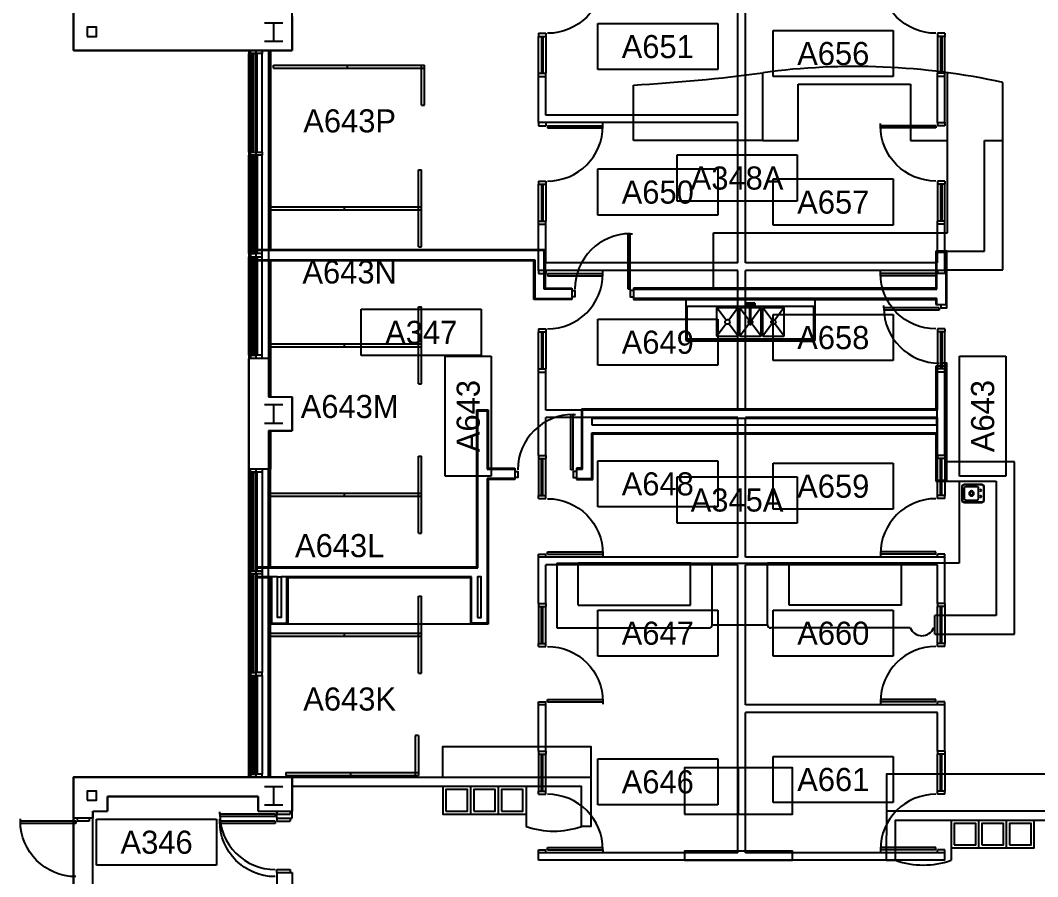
# Model space of a CAD drawing. Header units: inches. Extents: x -219 to 4035, y -10 to 4981.
# Drawn here: x 731 to 1392, y 498 to 1054 of the extents above; entities that cross this region are included whole.
import ezdxf
from ezdxf.enums import TextEntityAlignment as Align

# ---------------------------------------------------------------- set-up
doc = ezdxf.new("R2010")
doc.units = ezdxf.units.IN
doc.header["$LTSCALE"] = 48
doc.header["$MEASUREMENT"] = 0
doc.layers.get('0').update_dxf_attribs({"color": 13, "linetype": 'CONTINUOUS'})
for name, color, linetype in [('F3-BLDG1', 7, 'CONTINUOUS'), ('F3-BLDG3', 161, 'CONTINUOUS'), ('F3-BLDG4', 2, 'CONTINUOUS'), ('f3-casework1', 4, 'CONTINUOUS'), ('f3-casework2', 8, 'CONTINUOUS'), ('F3-DOOR1', 3, 'CONTINUOUS'), ('F3-DOORJMB', 32, 'CONTINUOUS'), ('F3-REST1', 12, 'CONTINUOUS'), ('F3-REST2', 8, 'CONTINUOUS'), ('F3-RMNOS', 3, 'CONTINUOUS'), ('F3-STCOLUMN', 12, 'CONTINUOUS'), ('F3-WINDOW1', 1, 'CONTINUOUS'), ('F3-WINDOW2', 4, 'CONTINUOUS'), ('F4-BLDG1', 7, 'CONTINUOUS'), ('F4-BLDG3', 161, 'CONTINUOUS'), ('F4-STCOLUMN', 12, 'CONTINUOUS'), ('F5-BLDG1', 7, 'CONTINUOUS'), ('F5-BLDG3', 161, 'CONTINUOUS'), ('F5-STCOLUMN', 12, 'CONTINUOUS'), ('F6-BLDG1', 7, 'CONTINUOUS'), ('F6-BLDG3', 161, 'CONTINUOUS'), ('F6-BLDG4', 2, 'CONTINUOUS'), ('F6-DOOR1', 3, 'CONTINUOUS'), ('F6-DOORJMB', 32, 'CONTINUOUS'), ('F6-RMNOS', 3, 'CONTINUOUS'), ('F6-STCOLUMN', 12, 'CONTINUOUS'), ('F6-WINDOW1', 1, 'CONTINUOUS'), ('F6-WINDOW2', 4, 'CONTINUOUS')]:
    doc.layers.add(name, color=color, linetype=linetype)
doc.layers.add('F3-Bldg1A', color=8, linetype='CONTINUOUS', plot=False)
doc.styles.add('ORIG-RMNOS', font='noting.shx')
doc.styles.add('RMNOS', font='noting.shx')

# ---------------------------------------------------------------- blocks, each defined once
blk = doc.blocks.new('ADR-36L')
for p, q in [((0, 37), (-1.5, 37)), ((0, 1), (0, 37)), ((1.5, 1), (1.5, 36.97)), ((0, 1), (1.5, 1))]:
    blk.add_line(p, q)
blk.add_arc((0, 1), 36, 0, 90)
blk = doc.blocks.new('ADR-36R')
for p, q in [((-1.5, 1), (-1.5, 36.97)), ((0, 1), (0, 37)), ((0, 37), (1.5, 37)), ((0, 1), (-1.5, 1))]:
    blk.add_line(p, q)
blk.add_arc((0, 1), 36, 90, 180)
blk = doc.blocks.new('rmnos')
at = {"color": 11}
for p, q in [((-0.40625, 0.15625), (0.40625, 0.15625)), ((-0.40625, -0.15625), (-0.40625, 0.15625)), ((0.40625, 0.15625), (0.40625, -0.15625)), ((0.40625, -0.15625), (-0.40625, -0.15625))]:
    blk.add_line(p, q, dxfattribs=at)
at = {"color": 9, "style": 'ORIG-RMNOS'}
blk.add_attdef('ROOM', text='', height=0.15625, dxfattribs=at).set_placement((0, 0), align=Align.MIDDLE)
blk = doc.blocks.new('RMNOS-1')
at = {"color": 9, "style": 'RMNOS'}
blk.add_attdef('ROOM', text='', height=0.1562, dxfattribs=at).set_placement((0, 0), align=Align.MIDDLE)

msp = doc.modelspace()

# ---------------------------------------------------------------- linework, layer by layer
at = {"layer": 'F3-BLDG1'}
for p, q in [((766, 1034.5), (766, 1056.5)), ((908, 1034.5), (908, 1056.5)), ((766, 1034.5), (908, 1034.5)), ((884.5, 905.17), (1072.29, 905.17)), ((884.5, 905.17), (884.5, 897.92)), ((1072.29, 905.17), (1072.29, 880.03)), ((1333.29, 904.03), (1326.04, 904.03)), ((1326.04, 904.03), (1326.04, 880.03)), ((1333.29, 869.4), (1333.29, 904.03)), ((1065.04, 897.92), (884.5, 897.92)), ((1065.04, 872.78), (1065.04, 897.92)), ((1072.29, 880.03), (1089.67, 880.03)), ((1089.67, 880.03), (1089.67, 872.78)), ((1326.04, 880.03), (1129.67, 880.03)), ((1129.67, 880.03), (1129.67, 872.78)), ((1089.67, 872.78), (1065.04, 872.78)), ((1129.67, 872.78), (1326.04, 872.78)), ((1326.04, 872.78), (1326.04, 869.4)), ((1326.04, 869.4), (1333.29, 869.4)), ((880, 834.5), (880, 762.5)), ((894, 834.5), (880, 834.5)), ((894, 834.5), (894, 809.5)), ((1333.29, 829.4), (1326.04, 829.4)), ((1326.04, 829.4), (1326.04, 801.4)), ((1333.29, 754.77), (1333.29, 829.4)), ((894, 809.5), (908, 809.5)), ((908, 787.5), (908, 809.5)), ((1027.99, 699.13), (1027.99, 801.12)), ((1027.99, 801.12), (1035.24, 801.12)), ((1035.24, 801.12), (1035.24, 763.14)), ((1326.04, 801.4), (1095.99, 801.4)), ((1095.99, 801.4), (1095.99, 763.14)), ((894, 787.5), (908, 787.5)), ((894, 787.5), (894, 762.5)), ((1103.24, 755.89), (1103.24, 785.4)), ((1103.24, 785.4), (1326.04, 785.4)), ((1326.04, 785.4), (1326.04, 754.77)), ((894, 762.5), (880, 762.5)), ((1035.24, 763.14), (1052.62, 763.14)), ((1052.62, 763.14), (1052.62, 755.89)), ((1092.62, 763.14), (1092.62, 755.89)), ((1095.99, 763.14), (1092.62, 763.14)), ((1052.62, 755.89), (1035.24, 755.89)), ((1035.24, 755.89), (1035.24, 661.88)), ((1092.62, 755.89), (1103.24, 755.89)), ((1326.04, 754.77), (1333.29, 754.77)), ((884.5, 699.13), (1027.99, 699.13)), ((884.5, 699.13), (884.5, 691.88)), ((894, 691.88), (884.5, 691.88)), ((894, 661.88), (894, 691.88)), ((1023.99, 691.88), (905.25, 691.88)), ((905.25, 691.88), (905.25, 661.88)), ((1023.99, 661.88), (1023.99, 691.88)), ((905.25, 661.88), (894, 661.88)), ((1035.24, 661.88), (1023.99, 661.88)), ((766, 562.5), (766, 535.88)), ((908, 562.5), (766, 562.5)), ((908, 535.88), (908, 562.5)), ((886, 549.88), (788, 549.88)), ((788, 549.88), (788, 540.5)), ((886, 540.5), (886, 549.88)), ((778.62, 535.88), (766, 535.88)), ((778.62, 540.5), (778.62, 535.88)), ((778.62, 540.5), (788, 540.5)), ((886, 540.5), (898, 540.5)), ((898, 535.88), (898, 540.5)), ((898, 535.88), (908, 535.88))]:
    msp.add_line(p, q, dxfattribs=at)
at = {"layer": 'F3-Bldg1A'}
for p, q in [((1071.67, 904.54), (884.5, 904.54)), ((1071.67, 879.4), (1071.67, 904.54)), ((1326.67, 879.4), (1326.67, 903.4)), ((1326.67, 903.4), (1332.67, 903.4)), ((1332.67, 903.4), (1332.67, 869.4)), ((884.5, 898.54), (1065.67, 898.54)), ((1065.67, 898.54), (1065.67, 873.4)), ((1089.67, 879.4), (1071.67, 879.4)), ((1129.67, 879.4), (1326.67, 879.4)), ((1065.67, 873.4), (1089.67, 873.4)), ((1326.67, 873.4), (1129.67, 873.4)), ((1326.67, 869.4), (1326.67, 873.4)), ((1326.67, 829.4), (1326.67, 755.39)), ((1332.67, 755.39), (1332.67, 829.4)), ((1028.62, 698.5), (1028.62, 800.5)), ((1028.62, 800.5), (1034.62, 800.5)), ((1034.62, 800.5), (1034.62, 762.52)), ((1326.67, 800.78), (1096.62, 800.78)), ((1096.62, 762.52), (1096.62, 800.78)), ((1102.62, 786.03), (1326.67, 786.03)), ((1102.62, 756.52), (1102.62, 786.03)), ((1034.62, 762.52), (1052.62, 762.52)), ((1092.62, 762.52), (1096.62, 762.52)), ((1052.62, 756.52), (1034.62, 756.52)), ((1034.62, 756.52), (1034.62, 662.5)), ((1092.62, 756.52), (1102.62, 756.52)), ((1326.67, 755.39), (1332.67, 755.39)), ((884.5, 698.5), (1028.62, 698.5)), ((898.44, 692.5), (884.5, 692.5)), ((894.62, 692.5), (894.62, 662.5)), ((1024.62, 692.5), (900.81, 692.5)), ((904.62, 662.5), (904.62, 692.5)), ((1024.62, 662.5), (1024.62, 692.5)), ((894.62, 662.5), (904.62, 662.5)), ((1034.62, 662.5), (1024.62, 662.5))]:
    msp.add_line(p, q, dxfattribs=at)
at = {"layer": 'F3-BLDG3'}
for p, q in [((1326.67, 795.4), (1102.62, 795.4)), ((1102.62, 795.4), (1102.62, 791.4)), ((1326.67, 791.4), (1326.67, 795.4)), ((1102.62, 791.4), (1326.67, 791.4))]:
    msp.add_line(p, q, dxfattribs=at)
for points in [[(898.44, 692.5), (900.81, 692.5), (900.81, 666.12), (898.44, 666.12)], [(1028.43, 666.12), (1030.8, 666.12), (1030.8, 692.5), (1028.43, 692.5)], [(1162.95, 508.5), (1232.95, 508.5), (1232.95, 514.5), (1162.95, 514.5)]]:
    msp.add_lwpolyline(points, close=True, dxfattribs=at)
for points in [[(908, 562.5), (1101.95, 562.5), (1101.95, 530.5), (1095.95, 530.5), (1095.95, 556.5), (908, 556.5)], [(1468.62, 540.5), (1293.98, 540.5), (1293.95, 508.5), (1299.95, 508.5), (1299.95, 534.5), (1468.62, 534.5)]]:
    msp.add_lwpolyline(points, dxfattribs=at)
at = {"layer": 'F3-BLDG4'}
for p, q in [((894, 1034.5), (894, 905.17)), ((894, 897.92), (894, 834.5)), ((894, 699.13), (894, 762.5)), ((894, 562.5), (894, 661.88))]:
    msp.add_line(p, q, dxfattribs=at)
at = {"layer": 'f3-casework1'}
for p, q in [((1129.67, 976.03), (1129.67, 1012.03)), ((1236.67, 1012.67), (1309.67, 1012.67)), ((1236.67, 976.03), (1236.67, 1012.67)), ((1309.67, 1012.67), (1309.67, 976.03)), ((1369.67, 892.03), (1369.67, 1013.72)), ((1213.67, 976.03), (1129.67, 976.03)), ((1213.67, 976.03), (1236.67, 976.03)), ((1309.67, 976.03), (1333.67, 976.03)), ((1333.67, 916.03), (1333.67, 976.03)), ((1181.67, 916.03), (1333.67, 916.03)), ((1181.67, 880.03), (1181.67, 916.03)), ((1333.29, 892.03), (1369.67, 892.03)), ((1377.29, 767.39), (1333.29, 767.39)), ((1377.29, 655.39), (1377.29, 767.39)), ((1333.29, 754.77), (1365.29, 754.77)), ((1341.29, 754.77), (1341.29, 701.39)), ((1365.29, 754.77), (1365.29, 667.39)), ((1079.85, 701.39), (1093.85, 701.39)), ((1079.85, 701.39), (1079.85, 659.39)), ((1166.85, 701.39), (1093.85, 701.39)), ((1166.85, 701.39), (1180.85, 701.39)), ((1180.85, 701.39), (1216.85, 701.39)), ((1180.85, 677.39), (1180.85, 701.39)), ((1230.85, 701.39), (1216.85, 701.39)), ((1216.85, 677.39), (1216.85, 701.39)), ((1303.85, 701.39), (1230.85, 701.39)), ((1341.29, 701.39), (1303.85, 701.39)), ((1180.85, 661.39), (1180.85, 677.39)), ((1216.85, 661.39), (1216.85, 677.39)), ((1365.29, 667.39), (1325.35, 667.39)), ((1325.35, 655.39), (1325.35, 667.39)), ((1023.99, 661.88), (905.25, 661.88)), ((1079.85, 659.39), (1178.85, 659.39)), ((1309.52, 659.39), (1218.85, 659.39)), ((1324.68, 659.39), (1325.35, 659.39)), ((1325.35, 655.39), (1377.29, 655.39))]:
    msp.add_line(p, q, dxfattribs=at)
for points in [[(1005.95, 562.5), (1005.95, 582.5), (1101.95, 582.5), (1101.95, 562.5)], [(1413.98, 540.5), (1413.98, 564.5), (1293.98, 564.5), (1293.98, 540.5)], [(1005.95, 556.5), (1005.95, 538.5), (1059.95, 538.5)], [(1059.95, 556.5), (1059.95, 530.5)], [(1335.98, 534.5), (1335.98, 508.5)], [(1335.98, 516.5), (1389.98, 516.5), (1389.98, 534.5)]]:
    msp.add_lwpolyline(points, dxfattribs=at)
msp.add_lwpolyline([(1162.95, 538.5), (1232.95, 538.5), (1232.95, 568.5), (1162.95, 568.5)], close=True, dxfattribs=at)
for centre, radius, start, end in [((1073.05, 2051.51), 1041.02, 273.11763, 277.76303), ((1273.67, 572.03), 452, 77.73759, 97.62815), ((1178.85, 661.39), 2, 270, 0), ((1218.85, 661.39), 2, 180, 270), ((1317.1, 662.64), 8.25, 203.19984, 336.80016), ((1077.95, 581.94), 54.5, 250.71452, 289.28548), ((1317.98, 559.94), 54.5, 250.71452, 289.28548)]:
    msp.add_arc(centre, radius, start, end, dxfattribs=at)
at = {"layer": 'f3-casework2'}
for p, q in [((1213.67, 976.03), (1213.67, 1020.03)), ((1333.67, 976.03), (1333.67, 1020.03)), ((1357.67, 976.03), (1369.67, 976.03)), ((1357.67, 904.03), (1357.67, 976.03)), ((1333.29, 904.03), (1357.67, 904.03)), ((1093.85, 674.13), (1093.85, 701.39)), ((1166.85, 674.13), (1166.85, 701.39)), ((1230.85, 674.13), (1230.85, 701.39)), ((1303.85, 674.13), (1303.85, 701.39)), ((1093.85, 674.13), (1166.85, 674.13)), ((1303.85, 674.13), (1230.85, 674.13)), ((1180.85, 661.39), (1216.85, 661.39)), ((1197.95, 538.5), (1197.95, 568.5)), ((1023.95, 556.5), (1023.95, 538.5)), ((1041.95, 556.5), (1041.95, 538.5)), ((1353.98, 516.5), (1353.98, 534.5)), ((1371.98, 516.5), (1371.98, 534.5))]:
    msp.add_line(p, q, dxfattribs=at)
for points in [[(1007.95, 540.5), (1021.95, 540.5), (1021.95, 554.5), (1007.95, 554.5)], [(1025.95, 540.5), (1039.95, 540.5), (1039.95, 554.5), (1025.95, 554.5)], [(1043.95, 540.5), (1057.95, 540.5), (1057.95, 554.5), (1043.95, 554.5)], [(1337.98, 518.5), (1351.98, 518.5), (1351.98, 532.5), (1337.98, 532.5)], [(1355.98, 518.5), (1369.98, 518.5), (1369.98, 532.5), (1355.98, 532.5)], [(1373.98, 518.5), (1387.98, 518.5), (1387.98, 532.5), (1373.98, 532.5)]]:
    msp.add_lwpolyline(points, close=True, dxfattribs=at)
at = {"layer": 'F3-DOORJMB'}
for p, q in [((768.5, 535.88), (768.5, 533.88)), ((776.25, 535.88), (776.25, 533.88)), ((898, 535.88), (898, 533.88)), ((906.75, 535.88), (906.75, 533.88)), ((776.25, 533.88), (768.5, 533.88)), ((898, 533.88), (906.75, 533.88))]:
    msp.add_line(p, q, dxfattribs=at)
for points in [[(1089.67, 878.48), (1091.67, 878.48), (1091.67, 874.48), (1089.67, 874.48)], [(1129.67, 878.48), (1127.67, 878.48), (1127.67, 874.48), (1129.67, 874.48)], [(1329.29, 869.4), (1329.29, 867.4), (1333.29, 867.4), (1333.29, 869.4)], [(1333.29, 829.4), (1333.29, 831.4), (1329.29, 831.4), (1329.29, 829.4)], [(1052.62, 761.1), (1054.62, 761.1), (1054.62, 757.1), (1052.62, 757.1)], [(1092.62, 761.1), (1090.62, 761.1), (1090.62, 757.1), (1092.62, 757.1)]]:
    msp.add_lwpolyline(points, dxfattribs=at)
at = {"layer": 'F3-REST1', "linetype": 'ByBlock', "lineweight": -2}
for p, q in [((1163.63, 872.78), (1163.63, 846.78)), ((1247.63, 846.78), (1247.63, 872.78)), ((1164.63, 845.78), (1246.63, 845.78)), ((1164.63, 845.78), (1164.63, 845.78))]:
    msp.add_line(p, q, dxfattribs=at)
for centre, start, end in [((1164.63, 846.78), 180, 270), ((1246.63, 846.78), 270, 0)]:
    msp.add_arc(centre, 1, start, end, dxfattribs=at)
at = {"layer": 'F3-REST2', "linetype": 'ByBlock', "lineweight": -2}
for p, q in [((1203.07, 869.38), (1202.03, 868.18)), ((1203.43, 869.02), (1202.23, 867.98)), ((1203.65, 870.32), (1203.03, 869.96)), ((1203.03, 869.96), (1203.03, 869.33)), ((1203.37, 870.59), (1207.89, 870.59)), ((1203.37, 870.47), (1207.89, 870.47)), ((1205.34, 868.75), (1203.37, 868.75)), ((1205.34, 868.62), (1203.37, 868.62)), ((1203.42, 869.01), (1203.65, 868.88)), ((1204.28, 869.96), (1203.65, 870.32)), ((1203.65, 868.88), (1204.28, 869.24)), ((1204.28, 869.24), (1204.28, 869.96)), ((1205.32, 857), (1205.32, 869.6)), ((1205.95, 857), (1205.95, 869.6)), ((1207.89, 868.75), (1205.97, 868.75)), ((1207.89, 868.62), (1205.97, 868.62)), ((1207, 869.96), (1207.62, 870.32)), ((1207, 869.24), (1207, 869.96)), ((1207.62, 868.88), (1207, 869.24)), ((1207.62, 870.32), (1208.25, 869.96)), ((1207.85, 869.01), (1207.62, 868.88)), ((1207.84, 869.02), (1209.05, 867.98)), ((1208.2, 869.38), (1209.24, 868.18)), ((1208.25, 869.96), (1208.25, 869.33))]:
    msp.add_line(p, q, dxfattribs=at)
at = {"layer": 'F3-REST2', "linetype": 'ByBlock', "lineweight": -2, "ltscale": 3.175, "extrusion": (0, 0, -1)}
for p, q in [((1343.24, 742.26), (1343.24, 751.26)), ((1343.24, 742.26), (1343.24, 751.26)), ((1343.49, 742.26), (1343.49, 751.26)), ((1344.74, 752.76), (1355.74, 752.76)), ((1344.74, 752.51), (1355.74, 752.51)), ((1344.74, 743.26), (1344.74, 750.26)), ((1345.74, 751.26), (1352.74, 751.26)), ((1353.74, 743.26), (1353.74, 750.26)), ((1356.99, 751.26), (1356.99, 742.26)), ((1357.24, 751.26), (1357.24, 742.26)), ((1357.24, 751.26), (1357.24, 742.26)), ((1355.74, 741.01), (1344.74, 741.01)), ((1355.74, 740.76), (1344.74, 740.76)), ((1355.74, 740.76), (1344.74, 740.76)), ((1352.74, 742.26), (1345.74, 742.26))]:
    msp.add_line(p, q, dxfattribs=at)
at = {"layer": 'F3-REST2', "linetype": 'ByBlock', "lineweight": -2, "flags": 128}
for points in [[(1202.12, 868.28), (1163.63, 868.28)], [(1164.38, 868.28), (1164.38, 847.28)], [(1164.38, 847.28), (1246.88, 847.28), (1246.88, 868.28)], [(1189.89, 859.37), (1183.9, 867.3)], [(1197.56, 867.26), (1191.63, 859.33)], [(1198.83, 867.26), (1204.76, 859.33)], [(1205.32, 868.28), (1202.57, 868.28)], [(1208.7, 868.28), (1205.95, 868.28)], [(1212.48, 867.26), (1206.55, 859.33)], [(1247.63, 868.28), (1209.15, 868.28)], [(1219.73, 859.37), (1213.75, 867.3)], [(1227.41, 867.26), (1221.48, 859.33)], [(1189.83, 856.93), (1183.91, 849)], [(1197.71, 849), (1191.69, 856.98)], [(1204.76, 856.93), (1198.83, 849)], [(1212.63, 849), (1206.61, 856.98)], [(1219.68, 856.93), (1213.75, 849)], [(1227.55, 849), (1221.54, 856.98)]]:
    msp.add_lwpolyline(points, dxfattribs=at)
for points in [[(1197.21, 867.4), (1184.21, 867.4, 0.414214), (1183.71, 866.9), (1183.71, 849.4, 0.414214), (1184.21, 848.9), (1197.21, 848.9, 0.414214), (1197.71, 849.4), (1197.71, 866.9, 0.414214), (1197.21, 867.4)], [(1227.05, 867.4), (1214.05, 867.4, 0.414214), (1213.55, 866.9), (1213.55, 849.4, 0.414214), (1214.05, 848.9), (1227.05, 848.9, 0.414214), (1227.55, 849.4), (1227.55, 866.9, 0.414214), (1227.05, 867.4)]]:
    msp.add_lwpolyline(points, format="xyb", close=True, dxfattribs=at)
msp.add_lwpolyline([(1205.32, 867.4), (1199.13, 867.4, 0.414214), (1198.63, 866.9), (1198.63, 849.4, 0.414214), (1199.13, 848.9), (1212.13, 848.9, 0.414214), (1212.63, 849.4), (1212.63, 866.9, 0.414214), (1212.13, 867.4), (1205.95, 867.4)], format="xyb", dxfattribs=at)
at = {"layer": 'F3-REST2', "linetype": 'ByBlock', "lineweight": -2}
for centre, radius in [((1203.65, 869.6), 0.225), ((1207.62, 869.6), 0.225), ((1190.73, 858.13), 1.5), ((1220.58, 858.13), 1.5)]:
    msp.add_circle(centre, radius, dxfattribs=at)
at = {"layer": 'F3-REST2', "linetype": 'ByBlock', "lineweight": -2, "ltscale": 3.175, "extrusion": (0, 0, -1)}
for centre, radius in [((-1349.24, 746.76), 1.62), ((-1349.24, 746.76), 1.06), ((-1355.24, 748.76), 0.5), ((-1355.24, 744.76), 0.5)]:
    msp.add_circle(centre, radius, dxfattribs=at)
at = {"layer": 'F3-REST2', "linetype": 'ByBlock', "lineweight": -2}
for centre, radius, start, end in [((1202.15, 868.1), 0.141, 147.28355, 302.71645), ((1203.35, 869.61), 0.986, 89.16308, 225.39924), ((1203.35, 869.61), 0.861, 89.16308, 224.83306), ((1203.35, 869.61), 0.986, 251.06436, 270.83692), ((1202.78, 869.79), 0.5, 304.78207, 342.9907), ((1203.65, 869.6), 0.555, 251.51432, 198.20751), ((1203.35, 869.61), 0.861, 256.06823, 270.89559), ((1203.63, 869.58), 0.375, 132.71424, 170.03753), ((1203.65, 869.6), 0.375, 312.71424, 137.28576), ((1203.84, 868.73), 0.5, 107.0093, 145.21793), ((1203.63, 869.58), 0.375, 279.96247, 317.28576), ((1205.62, 869.6), 0.649, 300.13816, 242.69419), ((1205.64, 869.6), 0.508, 307.92041, 232.07959), ((1205.64, 869.6), 0.312, 0, 180), ((1207.62, 869.6), 0.555, 341.79249, 288.48568), ((1207.62, 869.6), 0.375, 42.71424, 227.28576), ((1207.64, 869.58), 0.375, 222.71424, 260.03753), ((1207.43, 868.73), 0.5, 34.78207, 72.9907), ((1207.89, 869.61), 0.986, 315.95946, 89.93468), ((1207.89, 869.61), 0.861, 316.72445, 89.93468), ((1207.89, 869.61), 0.861, 269.9301, 285.54651), ((1207.89, 869.61), 0.986, 269.93468, 290.27298), ((1207.64, 869.58), 0.375, 9.96247, 47.28576), ((1208.49, 869.79), 0.5, 197.0093, 235.21793), ((1209.12, 868.1), 0.141, 237.28355, 32.71645), ((1205.66, 858.13), 1.5, 102.78473, 253.3545), ((1205.66, 858.13), 1.5, 284.67558, 78.73319), ((1205.64, 857), 0.512, 127.68645, 51.66511), ((1205.64, 857), 0.312, 180, 0)]:
    msp.add_arc(centre, radius, start, end, dxfattribs=at)
at = {"layer": 'F3-REST2', "linetype": 'ByBlock', "lineweight": -2, "ltscale": 3.175, "extrusion": (0, 0, -1)}
for centre, radius, start, end in [((-1344.74, 751.26), 1.5, 0, 90), ((-1344.74, 751.26), 1.5, 0, 90), ((-1344.74, 751.26), 1.25, 0, 90), ((-1345.74, 750.26), 1, 0, 90), ((-1352.74, 750.26), 1, 90, 180), ((-1355.74, 751.26), 1.5, 90, 180), ((-1355.74, 751.26), 1.5, 90, 180), ((-1355.74, 751.26), 1.25, 90, 180), ((-1344.74, 742.26), 1.5, 270, 0), ((-1344.74, 742.26), 1.5, 270, 0), ((-1344.74, 742.26), 1.25, 270, 0), ((-1345.74, 743.26), 1, 270, 0), ((-1352.74, 743.26), 1, 180, 270), ((-1355.74, 742.26), 1.5, 180, 270), ((-1355.74, 742.26), 1.5, 180, 270), ((-1355.74, 742.26), 1.25, 180, 270)]:
    msp.add_arc(centre, radius, start, end, dxfattribs=at)
at = {"layer": 'F3-STCOLUMN'}
for p, q in [((890, 1052.5), (902, 1052.5)), ((896, 1052.5), (896, 1040.5)), ((890, 1040.5), (902, 1040.5)), ((890, 804.5), (902, 804.5)), ((896, 804.5), (896, 792.5)), ((890, 792.5), (902, 792.5)), ((890, 556.5), (902, 556.5)), ((896, 556.5), (896, 544.5)), ((890, 544.5), (902, 544.5))]:
    msp.add_line(p, q, dxfattribs=at)
for points in [[(775, 1043.5), (781, 1043.5), (781, 1049.5), (775, 1049.5)], [(775, 547.5), (781, 547.5), (781, 553.5), (775, 553.5)]]:
    msp.add_lwpolyline(points, close=True, dxfattribs=at)
at = {"layer": 'F3-WINDOW1'}
for p, q in [((880, 968.5), (880, 1032.5)), ((881.75, 1032.5), (881.75, 968.5)), ((882.75, 1032.5), (882.75, 968.5)), ((884.5, 1032.5), (884.5, 968.5)), ((880, 902.5), (880, 966.5)), ((881.75, 966.5), (881.75, 902.5)), ((882.75, 966.5), (882.75, 902.5)), ((884.5, 966.5), (884.5, 902.5)), ((880, 836.5), (880, 900.5)), ((881.75, 900.5), (881.75, 836.5)), ((882.75, 900.5), (882.75, 836.5)), ((884.5, 900.5), (884.5, 836.5)), ((880, 696.5), (880, 760.5)), ((881.75, 760.5), (881.75, 696.5)), ((882.75, 760.5), (882.75, 696.5)), ((884.5, 760.5), (884.5, 696.5)), ((880, 630.5), (880, 694.5)), ((881.75, 694.5), (881.75, 630.5)), ((882.75, 694.5), (882.75, 630.5)), ((884.5, 694.5), (884.5, 630.5)), ((880, 564.5), (880, 628.5)), ((881.75, 628.5), (881.75, 564.5)), ((882.75, 628.5), (882.75, 564.5)), ((884.5, 628.5), (884.5, 564.5))]:
    msp.add_line(p, q, dxfattribs=at)
at = {"layer": 'F3-WINDOW2'}
for p, q in [((880, 1034.5), (880, 1032.5)), ((880, 1032.5), (884.5, 1032.5)), ((884.5, 1034.5), (884.5, 1032.5)), ((880, 968.5), (884.5, 968.5)), ((880, 968.5), (880, 966.5)), ((880, 966.5), (884.5, 966.5)), ((884.5, 968.5), (884.5, 966.5)), ((880, 902.5), (884.5, 902.5)), ((880, 902.5), (880, 900.5)), ((880, 900.5), (884.5, 900.5)), ((884.5, 902.5), (884.5, 900.5)), ((880, 836.5), (884.5, 836.5)), ((880, 836.5), (880, 834.5)), ((884.5, 836.5), (884.5, 834.5)), ((880, 762.5), (880, 760.5)), ((880, 760.5), (884.5, 760.5)), ((884.5, 762.5), (884.5, 760.5)), ((880, 696.5), (884.5, 696.5)), ((880, 696.5), (880, 694.5)), ((880, 694.5), (884.5, 694.5)), ((884.5, 696.5), (884.5, 694.5)), ((880, 630.5), (884.5, 630.5)), ((880, 630.5), (880, 628.5)), ((880, 628.5), (884.5, 628.5)), ((884.5, 630.5), (884.5, 628.5)), ((880, 564.5), (884.5, 564.5)), ((880, 564.5), (880, 562.5)), ((884.5, 564.5), (884.5, 562.5))]:
    msp.add_line(p, q, dxfattribs=at)
at = {"layer": 'F4-BLDG1'}
for p, q in [((766, 1274.5), (766, 1034.5)), ((908, 1034.5), (908, 1248.5)), ((766, 1034.5), (908, 1034.5))]:
    msp.add_line(p, q, dxfattribs=at)
at = {"layer": 'F4-BLDG3'}
msp.add_lwpolyline([(880, 1034.5), (880, 562.5), (766, 562.5), (766, 322.5), (892, 322.5), (892, 178.5), (1492, 178.5), (1492, 72.5), (1696, 72.5), (1696, -10.5), (2200, -10.5), (2200, 72.5), (2404, 72.5), (2404, 178.5), (3004, 178.5), (3004, 322.5)], dxfattribs=at)
at = {"layer": 'F4-STCOLUMN'}
for p, q in [((890, 1052.5), (902, 1052.5)), ((896, 1052.5), (896, 1040.5)), ((890, 1040.5), (902, 1040.5))]:
    msp.add_line(p, q, dxfattribs=at)
msp.add_lwpolyline([(775, 1043.5), (781, 1043.5), (781, 1049.5), (775, 1049.5)], close=True, dxfattribs=at)
at = {"layer": 'F5-BLDG1'}
for p, q in [((766, 1274.5), (766, 1034.5)), ((908, 1034.5), (908, 1248.5)), ((766, 1034.5), (908, 1034.5))]:
    msp.add_line(p, q, dxfattribs=at)
at = {"layer": 'F5-BLDG3'}
msp.add_lwpolyline([(880, 1034.5), (880, 562.5), (766, 562.5), (766, 322.5), (892, 322.5), (892, 178.5), (1492, 178.5), (1492, 72.5), (1696, 72.5), (1696, -10.5), (2200, -10.5), (2200, 72.5), (2404, 72.5), (2404, 178.5), (3004, 178.5), (3004, 322.5), (3130, 322.5), (3130, 562.5), (3016, 562.5), (3016, 1034.5)], dxfattribs=at)
at = {"layer": 'F5-STCOLUMN'}
for p, q in [((890, 1052.5), (902, 1052.5)), ((896, 1052.5), (896, 1040.5)), ((890, 1040.5), (902, 1040.5))]:
    msp.add_line(p, q, dxfattribs=at)
msp.add_lwpolyline([(775, 1043.5), (781, 1043.5), (781, 1049.5), (775, 1049.5)], close=True, dxfattribs=at)
at = {"layer": 'F6-BLDG1'}
for p, q in [((766, 1034.5), (766, 1274.5)), ((1197.56, 992.5), (1197.56, 1083.62)), ((1202.44, 896.5), (1202.44, 1083.62)), ((908, 1056.5), (908, 1034.5)), ((908, 1034.5), (766, 1034.5)), ((1068, 1017.62), (1072.87, 1017.62)), ((1068, 987.62), (1068, 1017.62)), ((1072.87, 992.5), (1072.87, 1017.62)), ((1332, 1017.62), (1327.12, 1017.62)), ((1327.12, 987.62), (1327.12, 1017.62)), ((1332, 987.62), (1332, 1017.62)), ((1197.56, 992.5), (1072.87, 992.5)), ((1072.87, 987.62), (1068, 987.62)), ((1197.56, 987.62), (1072.87, 987.62)), ((1197.56, 896.5), (1197.56, 987.62)), ((1327.12, 987.62), (1332, 987.62)), ((1068, 921.62), (1072.87, 921.62)), ((1068, 891.62), (1068, 921.62)), ((1072.87, 896.5), (1072.87, 921.62)), ((1327.12, 896.5), (1327.12, 921.62)), ((1332, 921.62), (1327.12, 921.62)), ((1332, 891.62), (1332, 921.62)), ((1197.56, 896.5), (1072.87, 896.5)), ((1327.12, 896.5), (1202.44, 896.5)), ((1197.56, 891.62), (1068, 891.62)), ((1197.56, 800.94), (1197.56, 891.62)), ((1332, 891.62), (1202.44, 891.62)), ((1202.44, 800.94), (1202.44, 891.62)), ((880, 762.5), (880, 834.5)), ((892.62, 834.5), (880, 834.5)), ((892.62, 834.5), (892.62, 809.5)), ((1068, 771.38), (1068, 825.62)), ((1068, 825.62), (1072.87, 825.62)), ((1072.87, 800.94), (1072.87, 825.62)), ((1327.12, 800.94), (1327.12, 825.62)), ((1332, 825.62), (1327.12, 825.62)), ((1332, 771.38), (1332, 825.62)), ((892.62, 809.5), (908, 809.5)), ((908, 809.5), (908, 787.5)), ((1197.56, 800.94), (1072.87, 800.94)), ((1327.12, 800.94), (1202.44, 800.94)), ((1197.56, 796.06), (1072.87, 796.06)), ((1072.87, 771.38), (1072.87, 796.06)), ((1197.56, 705.38), (1197.56, 796.06)), ((1327.12, 796.06), (1202.44, 796.06)), ((1202.44, 705.38), (1202.44, 796.06)), ((1327.12, 771.38), (1327.12, 796.06)), ((908, 787.5), (892.62, 787.5)), ((892.62, 787.5), (892.62, 762.5)), ((1068, 771.38), (1072.87, 771.38)), ((1332, 771.38), (1327.12, 771.38)), ((892.62, 762.5), (880, 762.5)), ((1197.56, 705.38), (1068, 705.38)), ((1068, 675.38), (1068, 705.38)), ((1197.56, 700.5), (1072.87, 700.5)), ((1072.87, 675.38), (1072.87, 700.5)), ((1197.56, 513.38), (1197.56, 700.5)), ((1332, 705.38), (1202.44, 705.38)), ((1327.12, 700.5), (1202.44, 700.5)), ((1202.44, 609.38), (1202.44, 700.5)), ((1327.12, 675.38), (1327.12, 700.5)), ((1332, 675.38), (1332, 705.38)), ((1068, 675.38), (1072.87, 675.38)), ((1332, 675.38), (1327.12, 675.38)), ((1068, 579.38), (1068, 609.38)), ((1072.87, 609.38), (1068, 609.38)), ((1072.87, 579.38), (1072.87, 609.38)), ((1332, 609.38), (1202.44, 609.38)), ((1332, 579.38), (1332, 609.38)), ((1327.12, 604.5), (1202.44, 604.5)), ((1202.44, 513.38), (1202.44, 604.5)), ((1327.12, 579.38), (1327.12, 604.5)), ((1068, 579.38), (1072.87, 579.38)), ((1332, 579.38), (1327.12, 579.38)), ((766, 562.5), (908, 562.5)), ((766, 322.5), (766, 562.5)), ((908, 562.5), (908, 540.5)), ((788, 549.88), (886, 549.88)), ((788, 540.5), (788, 549.88)), ((886, 549.88), (886, 540.5)), ((778.62, 344.5), (778.62, 540.5)), ((778.62, 540.5), (788, 540.5)), ((886, 540.5), (908, 540.5)), ((1068, 508.5), (1068, 513.38)), ((1197.56, 513.38), (1068, 513.38)), ((1332, 513.38), (1202.44, 513.38)), ((1332, 508.5), (1332, 513.38)), ((1332, 508.5), (1068, 508.5)), ((898, 500.5), (908, 500.5)), ((898, 500.5), (898, 344.5)), ((908, 500.5), (908, 459.5))]:
    msp.add_line(p, q, dxfattribs=at)
at = {"layer": 'F6-BLDG3'}
for p, q in [((896, 1025), (994, 1025)), ((896, 1023), (896, 1025)), ((944, 1023), (944, 1025)), ((992, 999), (992, 1025)), ((994, 999), (994, 1025)), ((896, 1023), (994, 1023)), ((992, 999), (994, 999)), ((990, 957), (992, 957)), ((990, 907), (990, 957)), ((992, 907), (992, 957)), ((894, 933), (992, 933)), ((894, 931), (894, 933)), ((942, 931), (942, 933)), ((894, 931), (992, 931)), ((990, 907), (992, 907)), ((990, 868), (992, 868)), ((990, 818), (990, 868)), ((992, 818), (992, 868)), ((894, 844), (992, 844)), ((894, 842), (894, 844)), ((894, 842), (992, 842)), ((942, 842), (942, 844)), ((990, 818), (992, 818)), ((990, 771), (992, 771)), ((990, 721), (990, 771)), ((992, 721), (992, 771)), ((894, 747), (992, 747)), ((894, 745), (894, 747)), ((942, 745), (942, 747)), ((894, 745), (992, 745)), ((990, 721), (992, 721)), ((990, 630), (990, 680)), ((990, 680), (992, 680)), ((992, 630), (992, 680)), ((894, 656), (992, 656)), ((894, 654), (894, 656)), ((942, 654), (942, 656)), ((894, 654), (992, 654)), ((990, 630), (992, 630)), ((988, 589.5), (988, 563.5)), ((990, 589.5), (988, 589.5)), ((990, 589.5), (990, 563.5)), ((904, 565.5), (990, 565.5)), ((904, 565.5), (904, 563.5)), ((904, 563.5), (990, 563.5)), ((946, 565.5), (946, 563.5))]:
    msp.add_line(p, q, dxfattribs=at)
at = {"layer": 'F6-BLDG4'}
for p, q in [((880, 1034.5), (880, 834.5)), ((892.62, 1034.5), (892.62, 834.5)), ((880, 562.5), (880, 762.5)), ((892.62, 562.5), (892.62, 762.5))]:
    msp.add_line(p, q, dxfattribs=at)
at = {"layer": 'F6-DOORJMB'}
for p, q in [((898, 540.5), (898, 538.5)), ((898, 538.5), (906.75, 538.5)), ((906.75, 540.5), (906.75, 538.5)), ((898, 502.5), (906.75, 502.5)), ((898, 500.5), (898, 502.5)), ((906.75, 502.5), (906.75, 500.5))]:
    msp.add_line(p, q, dxfattribs=at)
at = {"layer": 'F6-STCOLUMN'}
for p, q in [((890, 1052.5), (902, 1052.5)), ((896, 1052.5), (896, 1040.5)), ((890, 1040.5), (902, 1040.5)), ((890, 804.5), (902, 804.5)), ((896, 804.5), (896, 792.5)), ((890, 792.5), (902, 792.5)), ((890, 556.5), (902, 556.5)), ((896, 556.5), (896, 544.5)), ((890, 544.5), (902, 544.5))]:
    msp.add_line(p, q, dxfattribs=at)
for points in [[(775, 1043.5), (781, 1043.5), (781, 1049.5), (775, 1049.5)], [(775, 547.5), (781, 547.5), (781, 553.5), (775, 553.5)]]:
    msp.add_lwpolyline(points, close=True, dxfattribs=at)
at = {"layer": 'F6-WINDOW1'}
for p, q in [((1068, 1019.62), (1068, 1043.62)), ((1069.94, 1043.62), (1069.94, 1019.62)), ((1070.94, 1043.62), (1070.94, 1019.62)), ((1072.87, 1043.62), (1072.87, 1019.62)), ((1327.12, 1043.62), (1327.12, 1019.62)), ((1329.06, 1043.62), (1329.06, 1019.62)), ((1330.06, 1043.62), (1330.06, 1019.62)), ((1332, 1019.62), (1332, 1043.62)), ((881, 968.5), (881, 1032.5)), ((884.25, 1032.5), (884.25, 968.5)), ((885.25, 968.5), (885.25, 1032.5)), ((888.5, 968.5), (888.5, 1032.5)), ((881, 966.5), (881, 902.5)), ((884.25, 902.5), (884.25, 966.5)), ((885.25, 966.5), (885.25, 902.5)), ((888.5, 902.5), (888.5, 966.5)), ((1068, 923.62), (1068, 947.62)), ((1069.94, 947.62), (1069.94, 923.62)), ((1070.94, 947.62), (1070.94, 923.62)), ((1072.87, 947.62), (1072.87, 923.62)), ((1327.12, 947.62), (1327.12, 923.62)), ((1329.06, 947.62), (1329.06, 923.62)), ((1330.06, 947.62), (1330.06, 923.62)), ((1332, 923.62), (1332, 947.62)), ((881, 900.5), (881, 836.5)), ((884.25, 836.5), (884.25, 900.5)), ((885.25, 900.5), (885.25, 836.5)), ((888.5, 836.5), (888.5, 900.5)), ((1068, 827.62), (1068, 851.62)), ((1069.94, 851.62), (1069.94, 827.62)), ((1070.94, 851.62), (1070.94, 827.62)), ((1072.87, 851.62), (1072.87, 827.62)), ((1327.12, 851.62), (1327.12, 827.62)), ((1329.06, 851.62), (1329.06, 827.62)), ((1330.06, 851.62), (1330.06, 827.62)), ((1332, 827.62), (1332, 851.62)), ((1068, 769.38), (1068, 745.38)), ((1069.94, 745.38), (1069.94, 769.38)), ((1070.94, 745.38), (1070.94, 769.38)), ((1072.87, 745.38), (1072.87, 769.38)), ((1327.12, 745.38), (1327.12, 769.38)), ((1329.06, 745.38), (1329.06, 769.38)), ((1330.06, 745.38), (1330.06, 769.38)), ((1332, 769.38), (1332, 745.38)), ((881, 696.5), (881, 760.5)), ((884.25, 760.5), (884.25, 696.5)), ((885.25, 696.5), (885.25, 760.5)), ((888.5, 760.5), (888.5, 696.5)), ((881, 630.5), (881, 694.5)), ((884.25, 694.5), (884.25, 630.5)), ((885.25, 630.5), (885.25, 694.5)), ((888.5, 694.5), (888.5, 630.5)), ((1068, 673.38), (1068, 649.38)), ((1069.94, 649.38), (1069.94, 673.38)), ((1070.94, 649.38), (1070.94, 673.38)), ((1072.87, 649.38), (1072.87, 673.38)), ((1327.12, 649.38), (1327.12, 673.38)), ((1329.06, 649.38), (1329.06, 673.38)), ((1330.06, 649.38), (1330.06, 673.38)), ((1332, 673.38), (1332, 649.38)), ((881, 628.5), (881, 564.5)), ((884.25, 564.5), (884.25, 628.5)), ((885.25, 628.5), (885.25, 564.5)), ((888.5, 628.5), (888.5, 564.5)), ((1068, 577.38), (1068, 553.38)), ((1069.94, 553.38), (1069.94, 577.38)), ((1070.94, 553.38), (1070.94, 577.38)), ((1072.87, 553.38), (1072.87, 577.38)), ((1327.12, 553.38), (1327.12, 577.38)), ((1329.06, 553.38), (1329.06, 577.38)), ((1330.06, 553.38), (1330.06, 577.38)), ((1332, 577.38), (1332, 553.38))]:
    msp.add_line(p, q, dxfattribs=at)
at = {"layer": 'F6-WINDOW2'}
for p, q in [((1068, 1045.62), (1072.87, 1045.62)), ((1068, 1045.62), (1068, 1043.62)), ((1072.87, 1045.62), (1072.87, 1043.62)), ((1332, 1045.62), (1327.12, 1045.62)), ((1327.12, 1045.62), (1327.12, 1043.62)), ((1332, 1045.62), (1332, 1043.62)), ((1068, 1043.62), (1072.87, 1043.62)), ((1332, 1043.62), (1327.12, 1043.62)), ((881, 1032.5), (881, 1034.5)), ((888.5, 1032.5), (881, 1032.5)), ((888.5, 1034.5), (888.5, 1032.5)), ((1068, 1019.62), (1072.87, 1019.62)), ((1068, 1017.62), (1068, 1019.62)), ((1072.87, 1017.62), (1072.87, 1019.62)), ((1332, 1019.62), (1327.12, 1019.62)), ((1327.12, 1017.62), (1327.12, 1019.62)), ((1332, 1017.62), (1332, 1019.62)), ((1068, 987.62), (1068, 985.62)), ((1068, 985.62), (1072.87, 985.62)), ((1072.87, 987.62), (1072.87, 985.62)), ((1327.12, 987.62), (1327.12, 985.62)), ((1332, 985.62), (1327.12, 985.62)), ((1332, 987.62), (1332, 985.62)), ((881, 968.5), (888.5, 968.5)), ((881, 966.5), (881, 968.5)), ((888.5, 966.5), (881, 966.5)), ((888.5, 968.5), (888.5, 966.5)), ((1068, 949.62), (1072.87, 949.62)), ((1068, 949.62), (1068, 947.62)), ((1068, 947.62), (1072.87, 947.62)), ((1072.87, 949.62), (1072.87, 947.62)), ((1332, 949.62), (1327.12, 949.62)), ((1327.12, 949.62), (1327.12, 947.62)), ((1332, 947.62), (1327.12, 947.62)), ((1332, 949.62), (1332, 947.62)), ((1068, 923.62), (1072.87, 923.62)), ((1068, 921.62), (1068, 923.62)), ((1072.87, 921.62), (1072.87, 923.62)), ((1332, 923.62), (1327.12, 923.62)), ((1327.12, 921.62), (1327.12, 923.62)), ((1332, 921.62), (1332, 923.62)), ((888.5, 902.5), (881, 902.5)), ((881, 902.5), (881, 900.5)), ((881, 900.5), (888.5, 900.5)), ((888.5, 900.5), (888.5, 902.5)), ((1068, 891.62), (1068, 889.62)), ((1068, 889.62), (1072.87, 889.62)), ((1072.87, 891.62), (1072.87, 889.62)), ((1327.12, 891.62), (1327.12, 889.62)), ((1332, 889.62), (1327.12, 889.62)), ((1332, 891.62), (1332, 889.62)), ((1068, 853.62), (1072.87, 853.62)), ((1068, 853.62), (1068, 851.62)), ((1072.87, 853.62), (1072.87, 851.62)), ((1332, 853.62), (1327.12, 853.62)), ((1327.12, 853.62), (1327.12, 851.62)), ((1332, 853.62), (1332, 851.62)), ((1068, 851.62), (1072.87, 851.62)), ((1332, 851.62), (1327.12, 851.62)), ((888.5, 836.5), (881, 836.5)), ((881, 836.5), (881, 834.5)), ((888.5, 834.5), (888.5, 836.5)), ((1068, 827.62), (1072.87, 827.62)), ((1068, 825.62), (1068, 827.62)), ((1072.87, 825.62), (1072.87, 827.62)), ((1332, 827.62), (1327.12, 827.62)), ((1327.12, 825.62), (1327.12, 827.62)), ((1332, 825.62), (1332, 827.62)), ((1068, 771.38), (1068, 769.38)), ((1068, 769.38), (1072.87, 769.38)), ((1072.87, 771.38), (1072.87, 769.38)), ((1327.12, 771.38), (1327.12, 769.38)), ((1332, 769.38), (1327.12, 769.38)), ((1332, 771.38), (1332, 769.38)), ((881, 760.5), (881, 762.5)), ((888.5, 760.5), (881, 760.5)), ((888.5, 762.5), (888.5, 760.5)), ((1068, 745.38), (1072.87, 745.38)), ((1068, 743.38), (1068, 745.38)), ((1068, 743.38), (1072.87, 743.38)), ((1072.87, 743.38), (1072.87, 745.38)), ((1332, 745.38), (1327.12, 745.38)), ((1327.12, 743.38), (1327.12, 745.38)), ((1332, 743.38), (1327.12, 743.38)), ((1332, 743.38), (1332, 745.38)), ((1068, 707.37), (1072.87, 707.37)), ((1068, 705.38), (1068, 707.37)), ((1072.87, 705.38), (1072.87, 707.37)), ((1327.12, 705.38), (1327.12, 707.37)), ((1332, 707.37), (1327.12, 707.37)), ((1332, 705.38), (1332, 707.37)), ((881, 694.5), (881, 696.5)), ((881, 696.5), (888.5, 696.5)), ((888.5, 694.5), (881, 694.5)), ((888.5, 696.5), (888.5, 694.5)), ((1068, 675.38), (1068, 673.38)), ((1072.87, 675.38), (1072.87, 673.38)), ((1327.12, 675.38), (1327.12, 673.38)), ((1332, 675.38), (1332, 673.38)), ((1068, 673.38), (1072.87, 673.38)), ((1332, 673.38), (1327.12, 673.38)), ((1068, 649.38), (1072.87, 649.38)), ((1068, 647.38), (1068, 649.38)), ((1072.87, 647.38), (1072.87, 649.38)), ((1332, 649.38), (1327.12, 649.38)), ((1327.12, 647.38), (1327.12, 649.38)), ((1332, 647.38), (1332, 649.38)), ((1068, 647.38), (1072.87, 647.38)), ((1332, 647.38), (1327.12, 647.38)), ((888.5, 630.5), (881, 630.5)), ((881, 630.5), (881, 628.5)), ((881, 628.5), (888.5, 628.5)), ((888.5, 628.5), (888.5, 630.5)), ((1068, 611.37), (1072.87, 611.37)), ((1068, 609.38), (1068, 611.37)), ((1072.87, 609.38), (1072.87, 611.37)), ((1327.12, 609.38), (1327.12, 611.37)), ((1332, 611.37), (1327.12, 611.37)), ((1332, 609.38), (1332, 611.37)), ((1068, 579.38), (1068, 577.38)), ((1068, 577.38), (1072.87, 577.38)), ((1072.87, 579.38), (1072.87, 577.38)), ((1327.12, 579.38), (1327.12, 577.38)), ((1332, 577.38), (1327.12, 577.38)), ((1332, 579.38), (1332, 577.38)), ((888.5, 564.5), (881, 564.5)), ((881, 564.5), (881, 562.5)), ((888.5, 562.5), (888.5, 564.5)), ((1068, 553.38), (1072.87, 553.38)), ((1068, 551.38), (1068, 553.38)), ((1068, 551.38), (1072.87, 551.38)), ((1072.87, 551.38), (1072.87, 553.38)), ((1332, 553.38), (1327.12, 553.38)), ((1327.12, 551.38), (1327.12, 553.38)), ((1332, 551.38), (1327.12, 551.38)), ((1332, 551.38), (1332, 553.38)), ((1068, 515.37), (1072.87, 515.37)), ((1068, 513.38), (1068, 515.37)), ((1072.87, 513.38), (1072.87, 515.37)), ((1327.12, 513.38), (1327.12, 515.37)), ((1332, 515.37), (1327.12, 515.37)), ((1332, 513.38), (1332, 515.37))]:
    msp.add_line(p, q, dxfattribs=at)

# ---------------------------------------------------------------- block references
at = {"layer": 'F3-DOOR1'}
for p in [(1127.67, 878.48), (1090.62, 761.1)]:
    msp.add_blockref('ADR-36R', p, dxfattribs=at)
at = {"layer": 'F3-DOOR1', "rotation": 90}
msp.add_blockref('ADR-36R', (1329.29, 867.4), dxfattribs=at)
at = {"layer": 'F3-DOOR1', "xscale": -1, "rotation": 89.99999999999999}
for p in [(768.5, 533.88), (898, 533.88)]:
    msp.add_blockref('ADR-36L', p, dxfattribs=at)
at = {"layer": 'F3-RMNOS'}
ref = msp.add_blockref('rmnos', (1197, 951.62), dxfattribs=dict(at, xscale=96, yscale=96, zscale=96))
ref.add_attrib('ROOM', 'A348A', dxfattribs={"layer": '0', "color": 9, "height": 15, "style": 'ORIG-RMNOS'}).set_placement((1197, 951.62), align=Align.MIDDLE)
ref = msp.add_blockref('rmnos', (991.88, 851.38), dxfattribs=dict(at, xscale=96, yscale=96, zscale=96))
ref.add_attrib('ROOM', 'A347', dxfattribs={"layer": '0', "color": 9, "height": 15, "style": 'ORIG-RMNOS'}).set_placement((991.88, 851.38), align=Align.MIDDLE)
ref = msp.add_blockref('rmnos', (1197, 742.5), dxfattribs=dict(at, xscale=96, yscale=96, zscale=96))
ref.add_attrib('ROOM', 'A345A', dxfattribs={"layer": '0', "color": 9, "height": 15, "style": 'ORIG-RMNOS'}).set_placement((1197, 742.5), align=Align.MIDDLE)
ref = msp.add_blockref('rmnos', (820, 520.25), dxfattribs=dict(at, xscale=96, yscale=96, zscale=96))
ref.add_attrib('ROOM', 'A346', dxfattribs={"layer": '0', "color": 9, "height": 15, "style": 'ORIG-RMNOS'}).set_placement((820, 520.25), align=Align.MIDDLE)
at = {"layer": 'F6-DOOR1', "xscale": -1}
for name, p, rotation in [('ADR-36R', (1072.87, 1081.62), 270), ('ADR-36L', (1327.12, 1081.62), 89.99999999999999), ('ADR-36L', (1327.12, 985.62), 89.99999999999999), ('ADR-36L', (1327.12, 889.62), 89.99999999999999), ('ADR-36L', (1072.87, 707.37), 270), ('ADR-36L', (1072.87, 611.37), 270)]:
    msp.add_blockref(name, p, dxfattribs=dict(at, rotation=rotation))
at = {"layer": 'F6-DOOR1'}
for name, p, rotation in [('ADR-36L', (1072.87, 985.62), 270), ('ADR-36L', (1072.87, 889.62), 270), ('ADR-36L', (1327.12, 707.37), 89.99999999999999), ('ADR-36L', (1327.12, 611.37), 89.99999999999999), ('ADR-36R', (1072.87, 515.37), 270), ('ADR-36L', (1327.12, 515.37), 89.99999999999999), ('ADR-36R', (898, 538.5), 89.99999999999999)]:
    msp.add_blockref(name, p, dxfattribs=dict(at, rotation=rotation))
at = {"layer": 'F6-RMNOS'}
ref = msp.add_blockref('rmnos', (1145.5, 1037), dxfattribs=dict(at, xscale=96, yscale=96, zscale=96))
ref.add_attrib('ROOM', 'A651', dxfattribs={"layer": '0', "color": 9, "height": 15, "style": 'ORIG-RMNOS'}).set_placement((1145.5, 1037), align=Align.MIDDLE)
ref = msp.add_blockref('rmnos', (1259.5, 1032.5), dxfattribs=dict(at, xscale=96, yscale=96, zscale=96))
ref.add_attrib('ROOM', 'A656', dxfattribs={"layer": '0', "color": 9, "height": 15, "style": 'ORIG-RMNOS'}).set_placement((1259.5, 1032.5), align=Align.MIDDLE)
ref = msp.add_blockref('RMNOS-1', (945.38, 988.75), dxfattribs=dict(at, xscale=96, yscale=96, zscale=96))
ref.add_attrib('ROOM', 'A643P', dxfattribs={"layer": '0', "color": 9, "height": 15, "style": 'RMNOS'}).set_placement((945.38, 988.75), align=Align.MIDDLE)
ref = msp.add_blockref('rmnos', (1145.5, 942.5), dxfattribs=dict(at, xscale=96, yscale=96, zscale=96))
ref.add_attrib('ROOM', 'A650', dxfattribs={"layer": '0', "color": 9, "height": 15, "style": 'ORIG-RMNOS'}).set_placement((1145.5, 942.5), align=Align.MIDDLE)
ref = msp.add_blockref('rmnos', (1259.5, 936), dxfattribs=dict(at, xscale=96, yscale=96, zscale=96))
ref.add_attrib('ROOM', 'A657', dxfattribs={"layer": '0', "color": 9, "height": 15, "style": 'ORIG-RMNOS'}).set_placement((1259.5, 936), align=Align.MIDDLE)
ref = msp.add_blockref('RMNOS-1', (945.38, 890.62), dxfattribs=dict(at, xscale=96, yscale=96, zscale=96))
ref.add_attrib('ROOM', 'A643N', dxfattribs={"layer": '0', "color": 9, "height": 15, "style": 'RMNOS'}).set_placement((945.38, 890.62), align=Align.MIDDLE)
ref = msp.add_blockref('rmnos', (1145.5, 845), dxfattribs=dict(at, xscale=96, yscale=96, zscale=96))
ref.add_attrib('ROOM', 'A649', dxfattribs={"layer": '0', "color": 9, "height": 15, "style": 'ORIG-RMNOS'}).set_placement((1145.5, 845), align=Align.MIDDLE)
ref = msp.add_blockref('rmnos', (1259.5, 848), dxfattribs=dict(at, xscale=96, yscale=96, zscale=96))
ref.add_attrib('ROOM', 'A658', dxfattribs={"layer": '0', "color": 9, "height": 15, "style": 'ORIG-RMNOS'}).set_placement((1259.5, 848), align=Align.MIDDLE)
ref = msp.add_blockref('rmnos', (1022.38, 797), dxfattribs=dict(at, xscale=96, yscale=96, zscale=96, rotation=90))
ref.add_attrib('ROOM', 'A643', dxfattribs={"layer": '0', "color": 9, "height": 15, "rotation": 90, "style": 'ORIG-RMNOS'}).set_placement((1022.38, 797), align=Align.MIDDLE)
ref = msp.add_blockref('rmnos', (1356.5, 797), dxfattribs=dict(at, xscale=96, yscale=96, zscale=96, rotation=90))
ref.add_attrib('ROOM', 'A643', dxfattribs={"layer": '0', "color": 9, "height": 15, "rotation": 90, "style": 'ORIG-RMNOS'}).set_placement((1356.5, 797), align=Align.MIDDLE)
ref = msp.add_blockref('RMNOS-1', (945.38, 803.25), dxfattribs=dict(at, xscale=96, yscale=96, zscale=96))
ref.add_attrib('ROOM', 'A643M', dxfattribs={"layer": '0', "color": 9, "height": 15, "style": 'RMNOS'}).set_placement((945.38, 803.25), align=Align.MIDDLE)
ref = msp.add_blockref('rmnos', (1145.5, 753), dxfattribs=dict(at, xscale=96, yscale=96, zscale=96))
ref.add_attrib('ROOM', 'A648', dxfattribs={"layer": '0', "color": 9, "height": 15, "style": 'ORIG-RMNOS'}).set_placement((1145.5, 753), align=Align.MIDDLE)
ref = msp.add_blockref('rmnos', (1259.5, 751.5), dxfattribs=dict(at, xscale=96, yscale=96, zscale=96))
ref.add_attrib('ROOM', 'A659', dxfattribs={"layer": '0', "color": 9, "height": 15, "style": 'ORIG-RMNOS'}).set_placement((1259.5, 751.5), align=Align.MIDDLE)
ref = msp.add_blockref('RMNOS-1', (938.88, 712.88), dxfattribs=dict(at, xscale=96, yscale=96, zscale=96))
ref.add_attrib('ROOM', 'A643L', dxfattribs={"layer": '0', "color": 9, "height": 15, "style": 'RMNOS'}).set_placement((938.88, 712.88), align=Align.MIDDLE)
ref = msp.add_blockref('rmnos', (1145.5, 656), dxfattribs=dict(at, xscale=96, yscale=96, zscale=96))
ref.add_attrib('ROOM', 'A647', dxfattribs={"layer": '0', "color": 9, "height": 15, "style": 'ORIG-RMNOS'}).set_placement((1145.5, 656), align=Align.MIDDLE)
ref = msp.add_blockref('rmnos', (1259.5, 656), dxfattribs=dict(at, xscale=96, yscale=96, zscale=96))
ref.add_attrib('ROOM', 'A660', dxfattribs={"layer": '0', "color": 9, "height": 15, "style": 'ORIG-RMNOS'}).set_placement((1259.5, 656), align=Align.MIDDLE)
ref = msp.add_blockref('RMNOS-1', (945.38, 613.25), dxfattribs=dict(at, xscale=96, yscale=96, zscale=96))
ref.add_attrib('ROOM', 'A643K', dxfattribs={"layer": '0', "color": 9, "height": 15, "style": 'RMNOS'}).set_placement((945.38, 613.25), align=Align.MIDDLE)
ref = msp.add_blockref('rmnos', (1259.5, 561), dxfattribs=dict(at, xscale=96, yscale=96, zscale=96))
ref.add_attrib('ROOM', 'A661', dxfattribs={"layer": '0', "color": 9, "height": 15, "style": 'ORIG-RMNOS'}).set_placement((1259.5, 561), align=Align.MIDDLE)
ref = msp.add_blockref('rmnos', (1145.5, 559.5), dxfattribs=dict(at, xscale=96, yscale=96, zscale=96))
ref.add_attrib('ROOM', 'A646', dxfattribs={"layer": '0', "color": 9, "height": 15, "style": 'ORIG-RMNOS'}).set_placement((1145.5, 559.5), align=Align.MIDDLE)

doc.saveas('drawing.dxf')
